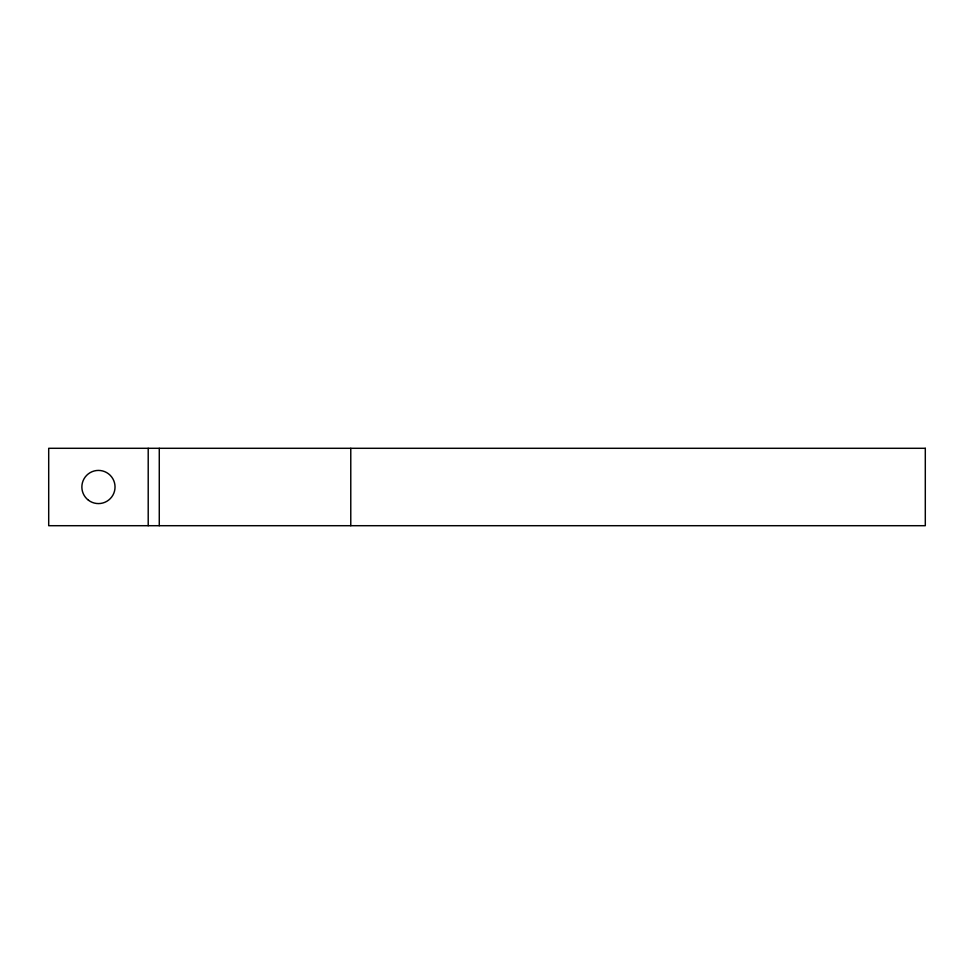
<?xml version="1.0" encoding="UTF-8"?>
<svg xmlns="http://www.w3.org/2000/svg" width="974" height="974" viewBox="0 0 974 974"><rect width="100%" height="100%" fill="white"/><g stroke="black" fill="none" stroke-linecap="round" stroke-linejoin="round"><path stroke-width="1.46" d="M350.774 448.296L350.774 525.704M159.273 448.296L159.273 525.704M148.206 448.296L148.206 525.704M925.3 448.296L48.7 448.296L48.7 525.704L925.3 525.704L925.3 448.296M88.439 500.222A16.582 16.582 0 0 0 114.908 489.058A16.582 16.582 0 0 0 92.006 471.72A16.582 16.582 0 0 0 88.439 500.222"/></g></svg>
